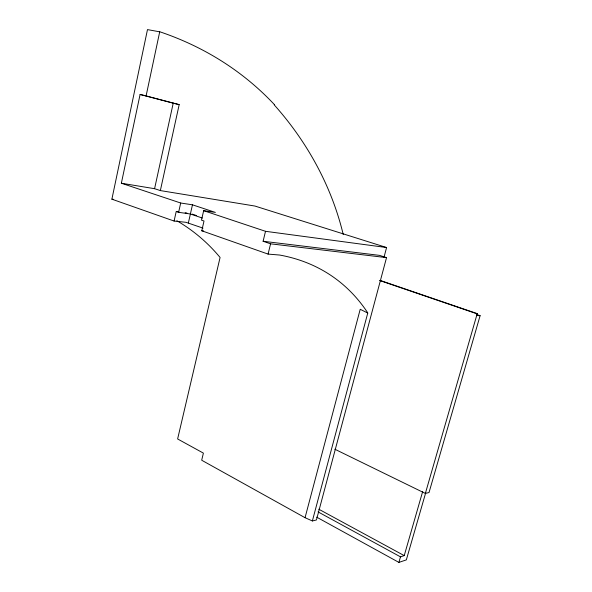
<?xml version="1.0" encoding="UTF-8"?>
<svg xmlns="http://www.w3.org/2000/svg" width="592" height="592" viewBox="0 0 592 592"><rect width="100%" height="100%" fill="white"/><g stroke="black" fill="none" stroke-linecap="round" stroke-linejoin="round"><path stroke-width="0.89" d="M203.004 228.12L186.014 222.318L174.085 221.045L111.888 199.178L147.482 29.6L159.707 31.827L146.098 95.926L179.184 104.636L160.351 190.58L254.952 206.053L386.591 247.53L383.971 257.35M176.875 220.764A340.541 234.417 -50.3 0 1 220.083 257.476L177.622 438.968L203.396 453.117L201.687 460.228L305.05 517.697L312.369 520.953L367.758 313.042L367.084 311.836A392.474 223.021 -55.2 0 0 279.661 255.041L268.08 254.094L201.776 230.776L204.011 221.008L201.502 220.157L203.663 210.671L215.37 212.41L192.467 204.81L180.693 203.012L121.36 183.224L140.097 94.461L146.098 95.926M160.351 190.58L154.586 188.693L173.219 103.171L140.097 94.461M174.085 221.045L176.216 211.492L178.614 212.313L190.395 213.986L202.227 218.011M178.614 212.313L180.693 203.012M188.352 222.999L192.467 204.81M312.369 520.953L316.439 519.968L386.532 257.631L270.581 243.823L263.107 241.262L265.512 231.309L386.591 247.53M268.08 254.094L270.581 243.823M305.05 517.697L360.21 309.29L367.758 313.042M316.646 517.134L398.89 562.4L400.488 556.85L404.225 555.614L422.688 491.464M334.806 449.202L425.359 493.432L477.167 313.864L379.398 280.408M425.759 492.581L406.334 559.891L398.89 562.4M476.871 315.447L477.381 313.671L380.663 280.593M476.974 314.604L480.112 315.677L429.022 492.544L425.359 493.432M480.112 315.677L477.285 315.573L477.167 313.864M475.613 313.597L477.381 313.671M201.776 230.776L203.596 230.961M111.888 199.178L113.612 199.386M263.107 241.262L379.524 255.367L386.532 257.631M177.104 211.618L178.888 211.877M185.133 212.765L186.917 213.024M121.36 183.224L154.586 188.693M173.219 103.171L179.184 104.636M203.663 210.671L265.512 231.309M192.222 214.119L196.544 215.592M318.762 509.201L404.225 555.614M318.045 511.88L400.488 556.85M274.214 104.88C307.181 141.791 331.646 186.243 343.219 234.476M159.751 31.753A547.541 383.416 -47.6 0 1 274.444 104.651"/></g></svg>
